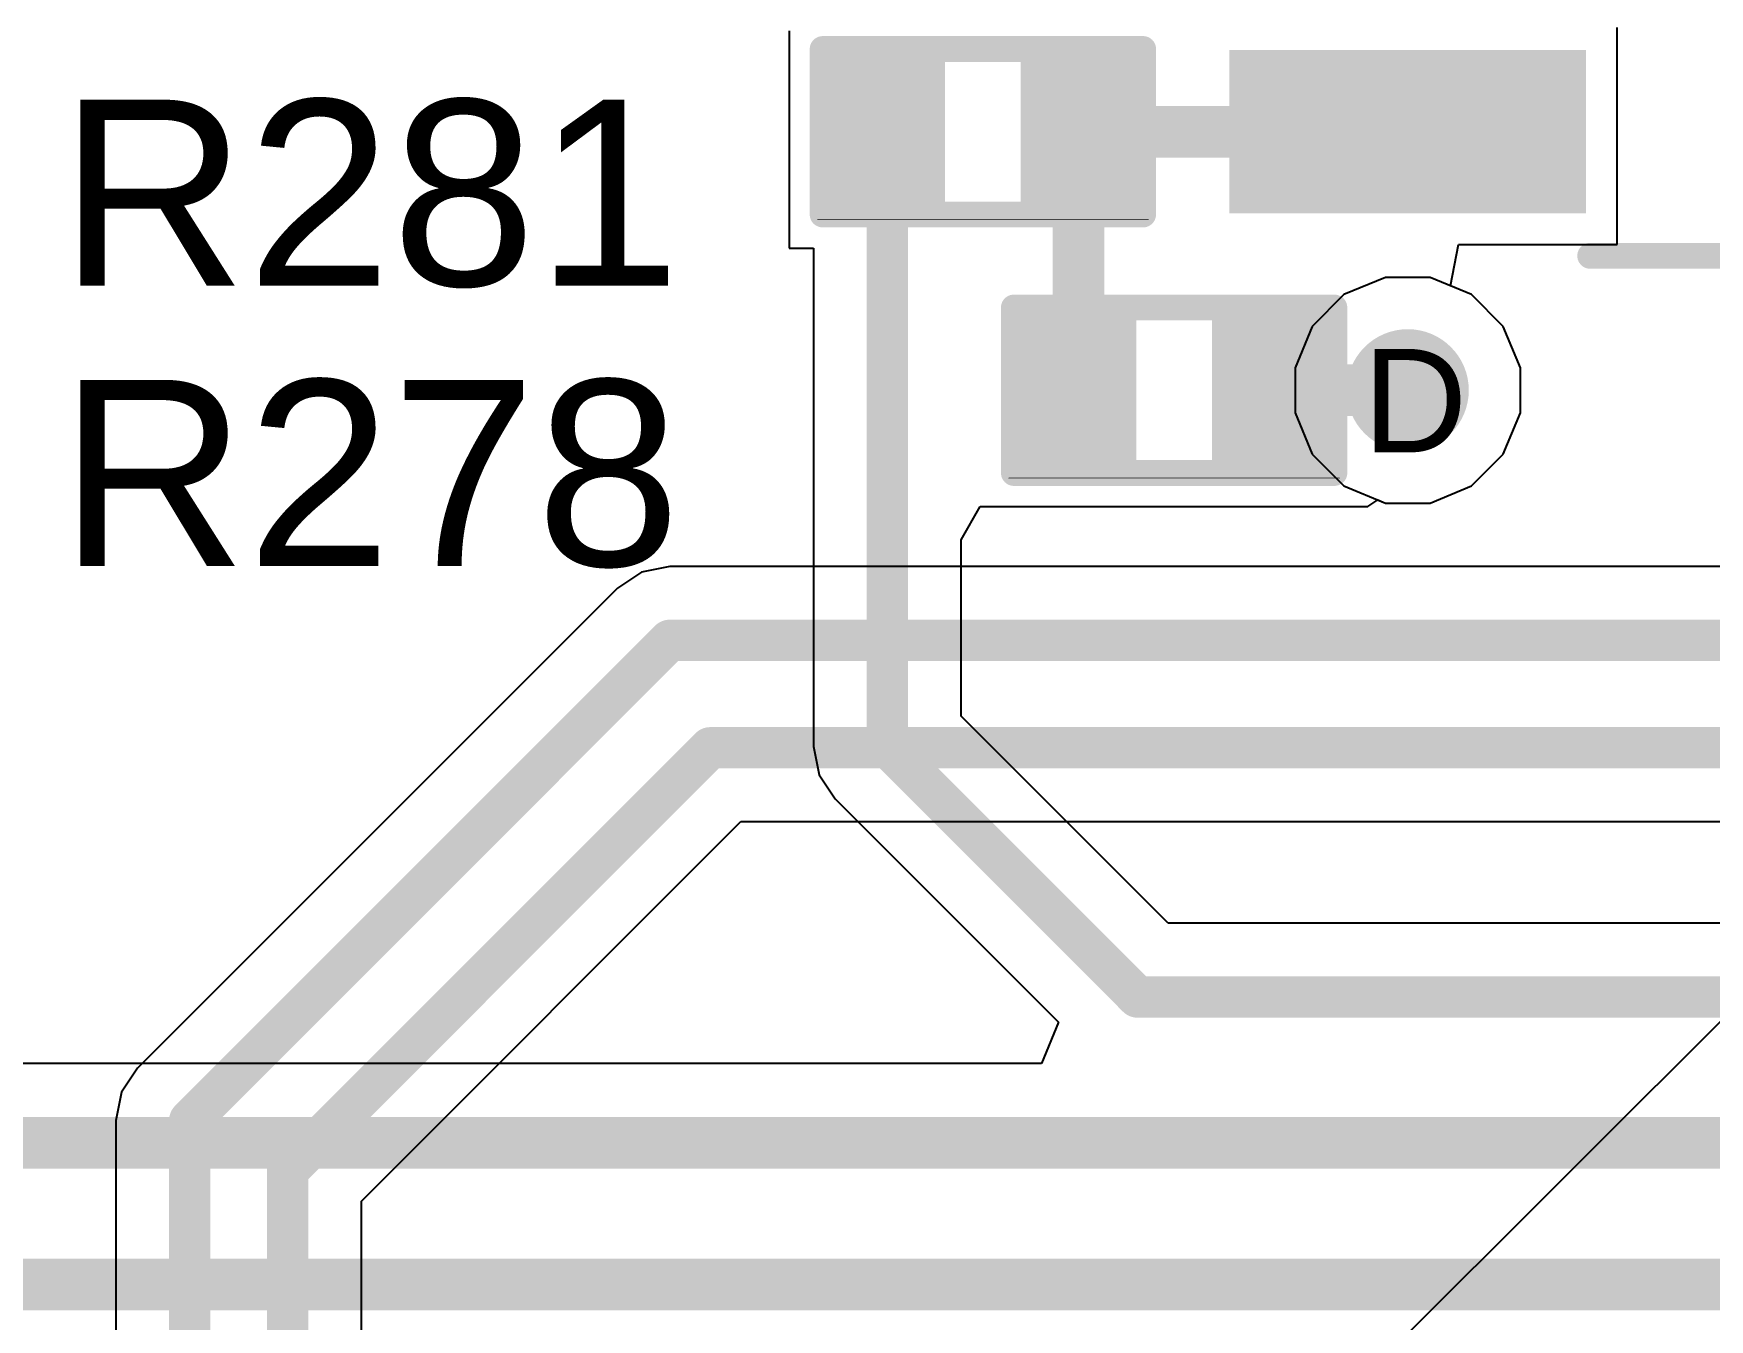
# Model space of a CAD drawing. Header units: inches. Extents: x -11 to 5428, y 0 to 5423.
# Drawn here: x 58.03 to 66.27, y 70.82 to 77.14 of the extents above; entities that cross this region are included whole.
import ezdxf

# ---------------------------------------------------------------- set-up
doc = ezdxf.new("R2010")
doc.units = ezdxf.units.IN
for name, color, linetype in [('Bottom Layer', 5, 'Continuous'), ('Bottom Solder', 6, 'Continuous'), ('Drill Drawing', 1, 'Continuous'), ('GND', 16, 'Continuous'), ('PWR', 76, 'Continuous'), ('Top Layer', 1, 'Continuous'), ('Top Overlay', 2, 'Continuous'), ('Top Paste', 8, 'Continuous'), ('Top Solder', 216, 'Continuous'), ('Via Holes', 16, 'Continuous')]:
    doc.layers.add(name, color=color, linetype=linetype)
doc.styles.add('Arial', font='', dxfattribs={"height": 0.2})
doc.styles.get('Arial').set_extended_font_data('Arial')

# ---------------------------------------------------------------- blocks, each defined once
blk = doc.blocks.new('R___0402_213')
at = {"layer": 'Top Layer'}
for points in [[(-0.6984746, -0.31748222), (-0.6984746, 0.31751778), (-0.2412746, 0.31751778), (-0.2412746, -0.31748222)], [(0.2413254, -0.31748222), (0.2413254, 0.31751778), (0.6985254, 0.31751778), (0.6985254, -0.31748222)]]:
    blk.add_hatch(color=1, dxfattribs=at).paths.add_polyline_path(points)
at = {"layer": 'Top Paste'}
for points in [[(-0.6984746, -0.31748222), (-0.6984746, 0.31751778), (-0.2412746, 0.31751778), (-0.2412746, -0.31748222)], [(0.2413254, -0.31748222), (0.2413254, 0.31751778), (0.6985254, 0.31751778), (0.6985254, -0.31748222)]]:
    blk.add_hatch(color=8, dxfattribs=at).paths.add_polyline_path(points)
at = {"layer": 'Top Solder'}
for points in [[(-0.7534757599999999, -0.37248338), (-0.7534757599999999, 0.37251894), (-0.18627344, 0.37251894), (-0.18627344, -0.37248338)], [(0.1863242399999999, -0.37248338), (0.18632424, 0.37251894), (0.75352656, 0.37251894), (0.75352656, -0.37248338)]]:
    blk.add_hatch(color=216, dxfattribs=at).paths.add_polyline_path(points)
at = {"layer": 'Top Overlay'}
for points in [[(-0.7873745999999999, 0.40641778, 0.127, 0.127, 0), (0.7874253999999999, 0.40641778, 0.127, 0.127, 0)], [(-0.7873745999999999, -0.40638222, 0.127, 0.127, 0), (-0.7873745999999999, 0.40641778, 0.127, 0.127, 0)], [(0.7874253999999999, -0.40638222, 0.127, 0.127, 0), (0.7874253999999999, 0.40641778, 0.127, 0.127, 0)], [(-0.7873745999999999, -0.40638222, 0.127, 0.127, 0), (0.7874253999999999, -0.40638222, 0.127, 0.127, 0)], [(-0.8127745999999999, -0.4317822199999999, 0.0032258, 0.0032258, 0), (0.8128254, -0.4317822199999999, 0.0032258, 0.0032258, 0)]]:
    blk.add_lwpolyline(points, format="xyseb", dxfattribs=at)
for points in [[(-0.8191246, 0.40641778, 0.0635, 0.0635, 1), (-0.7556246, 0.40641778, 0.0635, 0.0635, 1)], [(-0.8191246, 0.40641778, 0.0635, 0.0635, 1), (-0.7556246, 0.40641778, 0.0635, 0.0635, 1)], [(0.7556754, 0.40641778, 0.0635, 0.0635, 1), (0.8191754, 0.40641778, 0.0635, 0.0635, 1)], [(0.7556754, 0.40641778, 0.0635, 0.0635, 1), (0.8191754, 0.40641778, 0.0635, 0.0635, 1)], [(-0.8191246, -0.40638222, 0.0635, 0.0635, 1), (-0.7556246, -0.40638222, 0.0635, 0.0635, 1)], [(-0.8191246, -0.40638222, 0.0635, 0.0635, 1), (-0.7556246, -0.40638222, 0.0635, 0.0635, 1)], [(0.7556754, -0.40638222, 0.0635, 0.0635, 1), (0.8191754, -0.40638222, 0.0635, 0.0635, 1)], [(0.7556754, -0.40638222, 0.0635, 0.0635, 1), (0.8191754, -0.40638222, 0.0635, 0.0635, 1)], [(-0.81357978, -0.4317822199999999, 0.0016129, 0.0016129, 1), (-0.8119694199999998, -0.4317822199999999, 0.0016129, 0.0016129, 1)], [(0.81202022, -0.4317822199999999, 0.0016129, 0.0016129, 1), (0.8136305799999999, -0.4317822199999999, 0.0016129, 0.0016129, 1)]]:
    blk.add_lwpolyline(points, format="xyseb", close=True, dxfattribs=at)
blk = doc.blocks.new('R___0402_214')
at = {"layer": 'Top Layer'}
for points in [[(-0.6984746, -0.31748222), (-0.6984746, 0.31751778), (-0.2412746, 0.31751778), (-0.2412746, -0.31748222)], [(0.2413254, -0.31748222), (0.2413254, 0.31751778), (0.6985254, 0.31751778), (0.6985254, -0.31748222)]]:
    blk.add_hatch(color=1, dxfattribs=at).paths.add_polyline_path(points)
at = {"layer": 'Top Paste'}
for points in [[(-0.6984746, -0.31748222), (-0.6984746, 0.31751778), (-0.2412746, 0.31751778), (-0.2412746, -0.31748222)], [(0.2413254, -0.31748222), (0.2413254, 0.31751778), (0.6985254, 0.31751778), (0.6985254, -0.31748222)]]:
    blk.add_hatch(color=8, dxfattribs=at).paths.add_polyline_path(points)
at = {"layer": 'Top Solder'}
for points in [[(-0.7534757599999999, -0.37248338), (-0.7534757599999999, 0.37251894), (-0.18627344, 0.37251894), (-0.18627344, -0.37248338)], [(0.1863242399999999, -0.37248338), (0.18632424, 0.37251894), (0.75352656, 0.37251894), (0.75352656, -0.37248338)]]:
    blk.add_hatch(color=216, dxfattribs=at).paths.add_polyline_path(points)
at = {"layer": 'Top Overlay'}
for points in [[(-0.7873745999999999, 0.40641778, 0.127, 0.127, 0), (0.7874253999999999, 0.40641778, 0.127, 0.127, 0)], [(-0.7873745999999999, -0.40638222, 0.127, 0.127, 0), (-0.7873745999999999, 0.40641778, 0.127, 0.127, 0)], [(0.7874253999999999, -0.40638222, 0.127, 0.127, 0), (0.7874253999999999, 0.40641778, 0.127, 0.127, 0)], [(-0.7873745999999999, -0.40638222, 0.127, 0.127, 0), (0.7874253999999999, -0.40638222, 0.127, 0.127, 0)], [(-0.8127745999999999, -0.4317822199999999, 0.0032258, 0.0032258, 0), (0.8128254, -0.4317822199999999, 0.0032258, 0.0032258, 0)]]:
    blk.add_lwpolyline(points, format="xyseb", dxfattribs=at)
for points in [[(-0.8191246, 0.40641778, 0.0635, 0.0635, 1), (-0.7556246, 0.40641778, 0.0635, 0.0635, 1)], [(-0.8191246, 0.40641778, 0.0635, 0.0635, 1), (-0.7556246, 0.40641778, 0.0635, 0.0635, 1)], [(0.7556754, 0.40641778, 0.0635, 0.0635, 1), (0.8191754, 0.40641778, 0.0635, 0.0635, 1)], [(0.7556754, 0.40641778, 0.0635, 0.0635, 1), (0.8191754, 0.40641778, 0.0635, 0.0635, 1)], [(-0.8191246, -0.40638222, 0.0635, 0.0635, 1), (-0.7556246, -0.40638222, 0.0635, 0.0635, 1)], [(-0.8191246, -0.40638222, 0.0635, 0.0635, 1), (-0.7556246, -0.40638222, 0.0635, 0.0635, 1)], [(0.7556754, -0.40638222, 0.0635, 0.0635, 1), (0.8191754, -0.40638222, 0.0635, 0.0635, 1)], [(0.7556754, -0.40638222, 0.0635, 0.0635, 1), (0.8191754, -0.40638222, 0.0635, 0.0635, 1)], [(-0.81357978, -0.4317822199999999, 0.0016129, 0.0016129, 1), (-0.8119694199999998, -0.4317822199999999, 0.0016129, 0.0016129, 1)], [(0.81202022, -0.4317822199999999, 0.0016129, 0.0016129, 1), (0.8136305799999999, -0.4317822199999999, 0.0016129, 0.0016129, 1)]]:
    blk.add_lwpolyline(points, format="xyseb", close=True, dxfattribs=at)
blk = doc.blocks.new('SOIC_8_0_154___3_90___W______221')
at = {"layer": 'Top Layer'}
for points in [[(-3.47499432, 1.60498282), (-3.47499432, 2.20498162), (-1.92499488, 2.20498162), (-1.92499488, 1.60498282)], [(1.92499488, 1.60498282), (1.92499488, 2.20498162), (3.47499432, 2.20498162), (3.47499432, 1.60498282)], [(-3.47499432, 0.33498282), (-3.47499432, 0.9349816199999998), (-1.92499488, 0.9349816199999998), (-1.92499488, 0.33498282)], [(1.92499488, 0.33498282), (1.92499488, 0.9349816199999998), (3.47499432, 0.9349816199999998), (3.47499432, 0.33498282)], [(-3.47499432, -0.93501718), (-3.47499432, -0.33501838), (-1.92499488, -0.33501838), (-1.92499488, -0.93501718)], [(1.92499488, -0.93501718), (1.92499488, -0.33501838), (3.47499432, -0.33501838), (3.47499432, -0.93501718)], [(-3.47499432, -2.20501718), (-3.47499432, -1.60501838), (-1.92499488, -1.60501838), (-1.92499488, -2.20501718)], [(1.92499488, -2.20501718), (1.92499488, -1.60501838), (3.47499432, -1.60501838), (3.47499432, -2.20501718)]]:
    blk.add_hatch(color=1, dxfattribs=at).paths.add_polyline_path(points)
at = {"layer": 'Top Overlay'}
blk.add_hatch(color=2, dxfattribs=at).paths.add_polyline_path([(-1.8382234, 1.62558222), (-1.4826234, 1.62558222), (-1.4826234, 2.20978222), (-1.8382234, 2.20978222)])
at = {"layer": 'Top Paste'}
for points in [[(-3.47499432, 1.60498282), (-3.47499432, 2.20498162), (-1.92499488, 2.20498162), (-1.92499488, 1.60498282)], [(1.92499488, 1.60498282), (1.92499488, 2.20498162), (3.47499432, 2.20498162), (3.47499432, 1.60498282)], [(-3.47499432, 0.33498282), (-3.47499432, 0.9349816199999998), (-1.92499488, 0.9349816199999998), (-1.92499488, 0.33498282)], [(1.92499488, 0.33498282), (1.92499488, 0.9349816199999998), (3.47499432, 0.9349816199999998), (3.47499432, 0.33498282)], [(-3.47499432, -0.93501718), (-3.47499432, -0.33501838), (-1.92499488, -0.33501838), (-1.92499488, -0.93501718)], [(1.92499488, -0.93501718), (1.92499488, -0.33501838), (3.47499432, -0.33501838), (3.47499432, -0.93501718)], [(-3.47499432, -2.20501718), (-3.47499432, -1.60501838), (-1.92499488, -1.60501838), (-1.92499488, -2.20501718)], [(1.92499488, -2.20501718), (1.92499488, -1.60501838), (3.47499432, -1.60501838), (3.47499432, -2.20501718)]]:
    blk.add_hatch(color=8, dxfattribs=at).paths.add_polyline_path(points)
at = {"layer": 'Top Solder'}
for points in [[(-3.57659432, 1.50338282), (-3.57659432, 2.30658162), (-1.82339488, 2.30658162), (-1.82339488, 1.50338282)], [(1.82339488, 1.50338282), (1.82339488, 2.30658162), (3.57659432, 2.30658162), (3.57659432, 1.50338282)], [(-3.57659432, 0.2333828200000001), (-3.57659432, 1.03658162), (-1.82339488, 1.03658162), (-1.82339488, 0.2333828199999999)], [(1.82339488, 0.2333828200000001), (1.82339488, 1.03658162), (3.57659432, 1.03658162), (3.57659432, 0.2333828199999999)], [(-3.57659432, -1.03661718), (-3.57659432, -0.2334183799999999), (-1.82339488, -0.2334183800000001), (-1.82339488, -1.03661718)], [(1.82339488, -1.03661718), (1.82339488, -0.2334183799999999), (3.57659432, -0.2334183800000001), (3.57659432, -1.03661718)], [(-3.57659432, -2.30661718), (-3.57659432, -1.50341838), (-1.82339488, -1.50341838), (-1.82339488, -2.30661718)], [(1.82339488, -2.30661718), (1.82339488, -1.50341838), (3.57659432, -1.50341838), (3.57659432, -2.30661718)]]:
    blk.add_hatch(color=216, dxfattribs=at).paths.add_polyline_path(points)
at = {"layer": 'Top Overlay'}
for points in [[(1.8033746, 2.51458222, 0.127, 0.127, 0), (-1.8288254, 2.51458222, 0.127, 0.127, 0)], [(-3.7940234, 2.05738222, 0.127, 0.127, 0), (-3.7940234, 1.80338222, 0.127, 0.127, 0)], [(-3.6670234, 1.93038222, 0.127, 0.127, 0), (-3.7940234, 2.05738222, 0.127, 0.127, 0)], [(-3.6670234, 1.93038222, 0.127, 0.127, 0), (-3.7940234, 1.80338222, 0.127, 0.127, 0)], [(1.8033746, -2.51461778, 0.127, 0.127, 0), (-1.8288254, -2.51461778, 0.127, 0.127, 0)]]:
    blk.add_lwpolyline(points, format="xyseb", dxfattribs=at)
for points in [[(-1.8605754, 2.51458222, 0.0635, 0.0635, 1), (-1.7970754, 2.51458222, 0.0635, 0.0635, 1)], [(1.7716246, 2.51458222, 0.0635, 0.0635, 1), (1.8351246, 2.51458222, 0.0635, 0.0635, 1)], [(-3.8257734, 2.05738222, 0.0635, 0.0635, 1), (-3.7622734, 2.05738222, 0.0635, 0.0635, 1)], [(-3.8257734, 2.05738222, 0.0635, 0.0635, 1), (-3.7622734, 2.05738222, 0.0635, 0.0635, 1)], [(-3.6987734, 1.93038222, 0.0635, 0.0635, 1), (-3.6352734, 1.93038222, 0.0635, 0.0635, 1)], [(-3.6987734, 1.93038222, 0.0635, 0.0635, 1), (-3.6352734, 1.93038222, 0.0635, 0.0635, 1)], [(-3.8257734, 1.80338222, 0.0635, 0.0635, 1), (-3.7622734, 1.80338222, 0.0635, 0.0635, 1)], [(-3.8257734, 1.80338222, 0.0635, 0.0635, 1), (-3.7622734, 1.80338222, 0.0635, 0.0635, 1)], [(-1.8605754, -2.51461778, 0.0635, 0.0635, 1), (-1.7970754, -2.51461778, 0.0635, 0.0635, 1)], [(1.7716246, -2.51461778, 0.0635, 0.0635, 1), (1.8351246, -2.51461778, 0.0635, 0.0635, 1)]]:
    blk.add_lwpolyline(points, format="xyseb", close=True, dxfattribs=at)

msp = doc.modelspace()

# ---------------------------------------------------------------- hatches: boundary and pattern name
at = {"layer": 'Bottom Layer'}
h = msp.add_hatch(color=5, dxfattribs=at)
edge = h.paths.add_edge_path()
edge.add_arc((64.78809749999999, 75.3852823), 0.2999994, 0, 360)
at = {"layer": 'GND'}
h = msp.add_hatch(color=16, dxfattribs=at)
edge = h.paths.add_edge_path()
edge.add_arc((64.78809749999999, 75.3852823), 0.2999994, 0, 360)
at = {"layer": 'PWR'}
h = msp.add_hatch(color=76, dxfattribs=at)
edge = h.paths.add_edge_path()
edge.add_arc((64.78809749999999, 75.3852823), 0.2999994, 0, 360)
at = {"layer": 'Top Layer'}
h = msp.add_hatch(color=1, dxfattribs=at)
edge = h.paths.add_edge_path()
edge.add_arc((64.78809749999999, 75.3852823), 0.2999994, 0, 360)
at = {"layer": 'Via Holes'}
h = msp.add_hatch(color=7, dxfattribs=at)
edge = h.paths.add_edge_path()
edge.add_arc((64.78809749999999, 75.3852823), 0.1499997, 0, 360)

# ---------------------------------------------------------------- linework, layer by layer
at = {"layer": 'Bottom Layer'}
for p, q in [((64.6778996, 75.9392817), (64.47428303999999, 75.854941)), ((64.8982954, 75.9392817), (64.6778996, 75.9392817)), ((65.10191196, 75.854941), (64.8982954, 75.9392817)), ((64.47428303999999, 75.854941), (64.3184388, 75.69909676)), ((65.25775619999999, 75.69909676), (65.10191196, 75.854941)), ((64.3184388, 75.69909676), (64.2340981, 75.49548019999999)), ((65.3420969, 75.49548019999999), (65.25775619999999, 75.69909676)), ((64.2340981, 75.49548019999999), (64.2340981, 75.2750844)), ((65.3420969, 75.2750844), (65.3420969, 75.49548019999999)), ((64.2340981, 75.2750844), (64.3184388, 75.07146784)), ((65.25775619999999, 75.07146784), (65.3420969, 75.2750844)), ((64.3184388, 75.07146784), (64.47428303999999, 74.9156236)), ((65.10191196, 74.9156236), (65.25775619999999, 75.07146784)), ((64.47428303999999, 74.9156236), (64.6778996, 74.83128289999999)), ((64.8982954, 74.83128289999999), (65.10191196, 74.9156236)), ((64.6778996, 74.83128289999999), (64.8982954, 74.83128289999999)), ((61.02234176, 74.4913166), (60.90471436, 74.41272392)), ((61.16108926, 74.51891877999999), (61.02234176, 74.4913166)), ((61.16110196, 74.51891624), (61.16108926, 74.51891877999999)), ((75.48175404, 74.51891624), (61.16110196, 74.51891624)), ((60.90470927999999, 74.4127163), (58.54625323999999, 72.05426279999999)), ((60.90471436, 74.41272392), (60.90470927999999, 74.4127163)), ((59.64616722, 71.40161742), (61.51053991999999, 73.26599266)), ((61.51053991999999, 73.26599266), (75.71205330000001, 73.26599266)), ((58.54625323999999, 72.05426279999999), (58.46766055999999, 71.9366354)), ((58.46766055999999, 71.9366354), (58.44005838, 71.79788789999999)), ((58.44005838, 71.79788789999999), (58.44006091999999, 71.7978752)), ((58.44006091999999, 71.7978752), (58.44006091999999, 66.18522449999999)), ((59.64616722, 65.49423782), (59.64616722, 71.40161742))]:
    msp.add_line(p, q, dxfattribs=at)
for points in [[(58.80262814, 71.79788789999999, 0.2032, 0.2032, 0), (61.16108926, 74.15634902, 0.2032, 0.2032, 0)], [(61.16108926, 74.15634902, 0.2032, 0.2032, 0), (75.63193662, 74.15634902, 0.2032, 0.2032, 0)], [(59.2836, 71.5518, 0.2032, 0.2032, 0), (61.36035988, 73.62855988, 0.2032, 0.2032, 0)], [(61.36035988, 73.62855988, 0.2032, 0.2032, 0), (76.13295923999999, 73.62855988, 0.2032, 0.2032, 0)], [(58.80262814, 66.00104148, 0.2032, 0.2032, 0), (58.80262814, 71.79788789999999, 0.2032, 0.2032, 0)], [(59.2836, 65.49422512, 0.2032, 0.2032, 0), (59.2836, 71.5518, 0.2032, 0.2032, 0)]]:
    msp.add_lwpolyline(points, format="xyseb", dxfattribs=at)
for points in [[(61.11028925999999, 74.15634902, 0.1016, 0.1016, 1), (61.21188925999999, 74.15634902, 0.1016, 0.1016, 1)], [(61.11028925999999, 74.15634902, 0.1016, 0.1016, 1), (61.21188925999999, 74.15634902, 0.1016, 0.1016, 1)], [(61.30955987999999, 73.62855988, 0.1016, 0.1016, 1), (61.41115987999999, 73.62855988, 0.1016, 0.1016, 1)], [(61.30955987999999, 73.62855988, 0.1016, 0.1016, 1), (61.41115987999999, 73.62855988, 0.1016, 0.1016, 1)], [(58.75182814, 71.79788789999999, 0.1016, 0.1016, 1), (58.85342814, 71.79788789999999, 0.1016, 0.1016, 1)], [(58.75182814, 71.79788789999999, 0.1016, 0.1016, 1), (58.85342814, 71.79788789999999, 0.1016, 0.1016, 1)], [(59.23279999999999, 71.5518, 0.1016, 0.1016, 1), (59.3344, 71.5518, 0.1016, 0.1016, 1)], [(59.23279999999999, 71.5518, 0.1016, 0.1016, 1), (59.3344, 71.5518, 0.1016, 0.1016, 1)]]:
    msp.add_lwpolyline(points, format="xyseb", close=True, dxfattribs=at)
at = {"layer": 'Bottom Solder'}
msp.add_line((6.24482114, 12.31926162), (5427.55747608, 5423.36647608), dxfattribs=at)
at = {"layer": 'GND'}
for p, q in [((64.6778996, 75.9392817), (64.47428303999999, 75.854941)), ((64.8982954, 75.9392817), (64.6778996, 75.9392817)), ((65.10191196, 75.854941), (64.8982954, 75.9392817)), ((64.47428303999999, 75.854941), (64.3184388, 75.69909676)), ((65.25775619999999, 75.69909676), (65.10191196, 75.854941)), ((64.3184388, 75.69909676), (64.2340981, 75.49548019999999)), ((65.3420969, 75.49548019999999), (65.25775619999999, 75.69909676)), ((64.2340981, 75.49548019999999), (64.2340981, 75.2750844)), ((65.3420969, 75.2750844), (65.3420969, 75.49548019999999)), ((64.2340981, 75.2750844), (64.3184388, 75.07146784)), ((65.25775619999999, 75.07146784), (65.3420969, 75.2750844)), ((64.3184388, 75.07146784), (64.47428303999999, 74.9156236)), ((65.10191196, 74.9156236), (65.25775619999999, 75.07146784)), ((64.47428303999999, 74.9156236), (64.6778996, 74.83128289999999)), ((64.8982954, 74.83128289999999), (65.10191196, 74.9156236)), ((64.6778996, 74.83128289999999), (64.8982954, 74.83128289999999))]:
    msp.add_line(p, q, dxfattribs=at)
at = {"layer": 'Top Layer'}
for p, q in [((61.7477175, 77.15057976), (61.7477175, 76.0837823)), ((65.81709722, 76.10128289999999), (65.81709722, 77.16808035999999)), ((64.99775926, 75.89808289999999), (65.03817828, 76.10128289999999)), ((65.03817828, 76.10128289999999), (65.81709722, 76.10128289999999)), ((61.7477175, 76.0837823), (61.86775028, 76.0837823)), ((61.86775028, 76.0837823), (61.86775028, 73.6343206)), ((65.10191196, 75.854941), (64.99775926, 75.89808289999999)), ((65.25775619999999, 75.69909676), (65.10191196, 75.854941)), ((65.3420969, 75.49548019999999), (65.25775619999999, 75.69909676)), ((65.3420969, 75.2750844), (65.3420969, 75.49548019999999)), ((65.25775619999999, 75.07146784), (65.3420969, 75.2750844)), ((65.10191196, 74.9156236), (65.25775619999999, 75.07146784)), ((64.8982954, 74.83128289999999), (65.10191196, 74.9156236)), ((62.59288471999999, 74.64977958), (62.68752003999999, 74.8137823)), ((62.68752003999999, 74.8137823), (64.5925175, 74.8137823)), ((64.5925175, 74.81377975999999), (64.64136169999999, 74.84641622)), ((64.5925175, 74.8137823), (64.5925175, 74.81377975999999)), ((64.64136169999999, 74.84641622), (64.6778996, 74.83128289999999)), ((64.6778996, 74.83128289999999), (64.8982954, 74.83128289999999)), ((62.59288471999999, 73.78449047999999), (62.59288471999999, 74.64977958)), ((63.61077194, 72.76660072), (62.59288471999999, 73.78449047999999)), ((61.86775028, 73.6343206), (61.86774774, 73.6343079)), ((61.86774774, 73.6343079), (61.89534992, 73.4955604)), ((61.89534992, 73.4955604), (61.9739426, 73.377933)), ((61.9739426, 73.377933), (63.07192872, 72.27994688)), ((74.9103785, 72.76660072), (63.61077194, 72.76660072)), ((63.07192872, 72.27994688), (62.98776074, 72.07674687999999)), ((62.98776074, 72.07674687999999), (55.09171608, 72.07674687999999))]:
    msp.add_line(p, q, dxfattribs=at)
for points in [[(63.1701175, 75.3852823, 0.254, 0.254, 0), (63.1701175, 76.6552823, 0.254, 0.254, 0)], [(63.1701175, 76.6552823, 0.254, 0.254, 0), (64.78809749999999, 76.6552823, 0.254, 0.254, 0)], [(62.2303175, 73.6343079, 0.2032, 0.2032, 0), (62.2303175, 76.6552823, 0.2032, 0.2032, 0)], [(64.1099175, 75.3852823, 0.254, 0.254, 0), (64.78809749999999, 75.3852823, 0.254, 0.254, 0)], [(62.2303175, 73.6343079, 0.2032, 0.2032, 0), (63.46059189999999, 72.4040335, 0.2032, 0.2032, 0)], [(63.46059189999999, 72.4040335, 0.2032, 0.2032, 0), (91.61781269999999, 72.4040335, 0.2032, 0.2032, 0)], [(32.67587318, 71.68828182, 0.254, 0.254, 0), (92.02444637999999, 71.68828182, 0.254, 0.254, 0)], [(27.6852761, 70.99223038, 0.254, 0.254, 0), (92.15701406, 70.99223038, 0.254, 0.254, 0)]]:
    msp.add_lwpolyline(points, format="xyseb", dxfattribs=at)
for points in [[(63.1066175, 76.6552823, 0.127, 0.127, 1), (63.23361749999999, 76.6552823, 0.127, 0.127, 1)], [(63.1066175, 76.6552823, 0.127, 0.127, 1), (63.23361749999999, 76.6552823, 0.127, 0.127, 1)], [(64.7245975, 76.6552823, 0.127, 0.127, 1), (64.8515975, 76.6552823, 0.127, 0.127, 1)], [(62.1795175, 76.6552823, 0.1016, 0.1016, 1), (62.28111749999999, 76.6552823, 0.1016, 0.1016, 1)], [(63.1066175, 75.3852823, 0.127, 0.127, 1), (63.23361749999999, 75.3852823, 0.127, 0.127, 1)], [(64.0464175, 75.3852823, 0.127, 0.127, 1), (64.1734175, 75.3852823, 0.127, 0.127, 1)], [(64.7245975, 75.3852823, 0.127, 0.127, 1), (64.8515975, 75.3852823, 0.127, 0.127, 1)], [(62.1795175, 73.6343079, 0.1016, 0.1016, 1), (62.28111749999999, 73.6343079, 0.1016, 0.1016, 1)], [(62.1795175, 73.6343079, 0.1016, 0.1016, 1), (62.28111749999999, 73.6343079, 0.1016, 0.1016, 1)], [(63.40979189999999, 72.4040335, 0.1016, 0.1016, 1), (63.5113919, 72.4040335, 0.1016, 0.1016, 1)], [(63.40979189999999, 72.4040335, 0.1016, 0.1016, 1), (63.5113919, 72.4040335, 0.1016, 0.1016, 1)]]:
    msp.add_lwpolyline(points, format="xyseb", close=True, dxfattribs=at)
at = {"layer": 'Top Solder'}
msp.add_line((6.24483384, 12.31927432), (5427.55747608, 5423.36647608), dxfattribs=at)

# ---------------------------------------------------------------- block references
at = {"rotation": 180}
msp.add_blockref('SOIC_8_0_154___3_90___W______221', (67.48809209999999, 78.56026451999999), dxfattribs=at)
for name, p in [('R___0402_214', (62.7001921, 76.65526452)), ('R___0402_213', (63.63999209999999, 75.38526451999999))]:
    msp.add_blockref(name, p)

# ---------------------------------------------------------------- texts
at = {"layer": 'Drill Drawing', "style": 'Arial'}
msp.add_text('D', height=0.508, dxfattribs=at).set_placement((64.5680192, 75.08056612))
at = {"layer": 'Top Overlay', "style": 'Arial'}
for s, p in [('R281', (58.16094285999999, 75.89831149999999)), ('R278', (58.16094285999999, 74.5219363))]:
    msp.add_text(s, height=0.9143999999999999, dxfattribs=at).set_placement(p)

doc.saveas('drawing.dxf')
